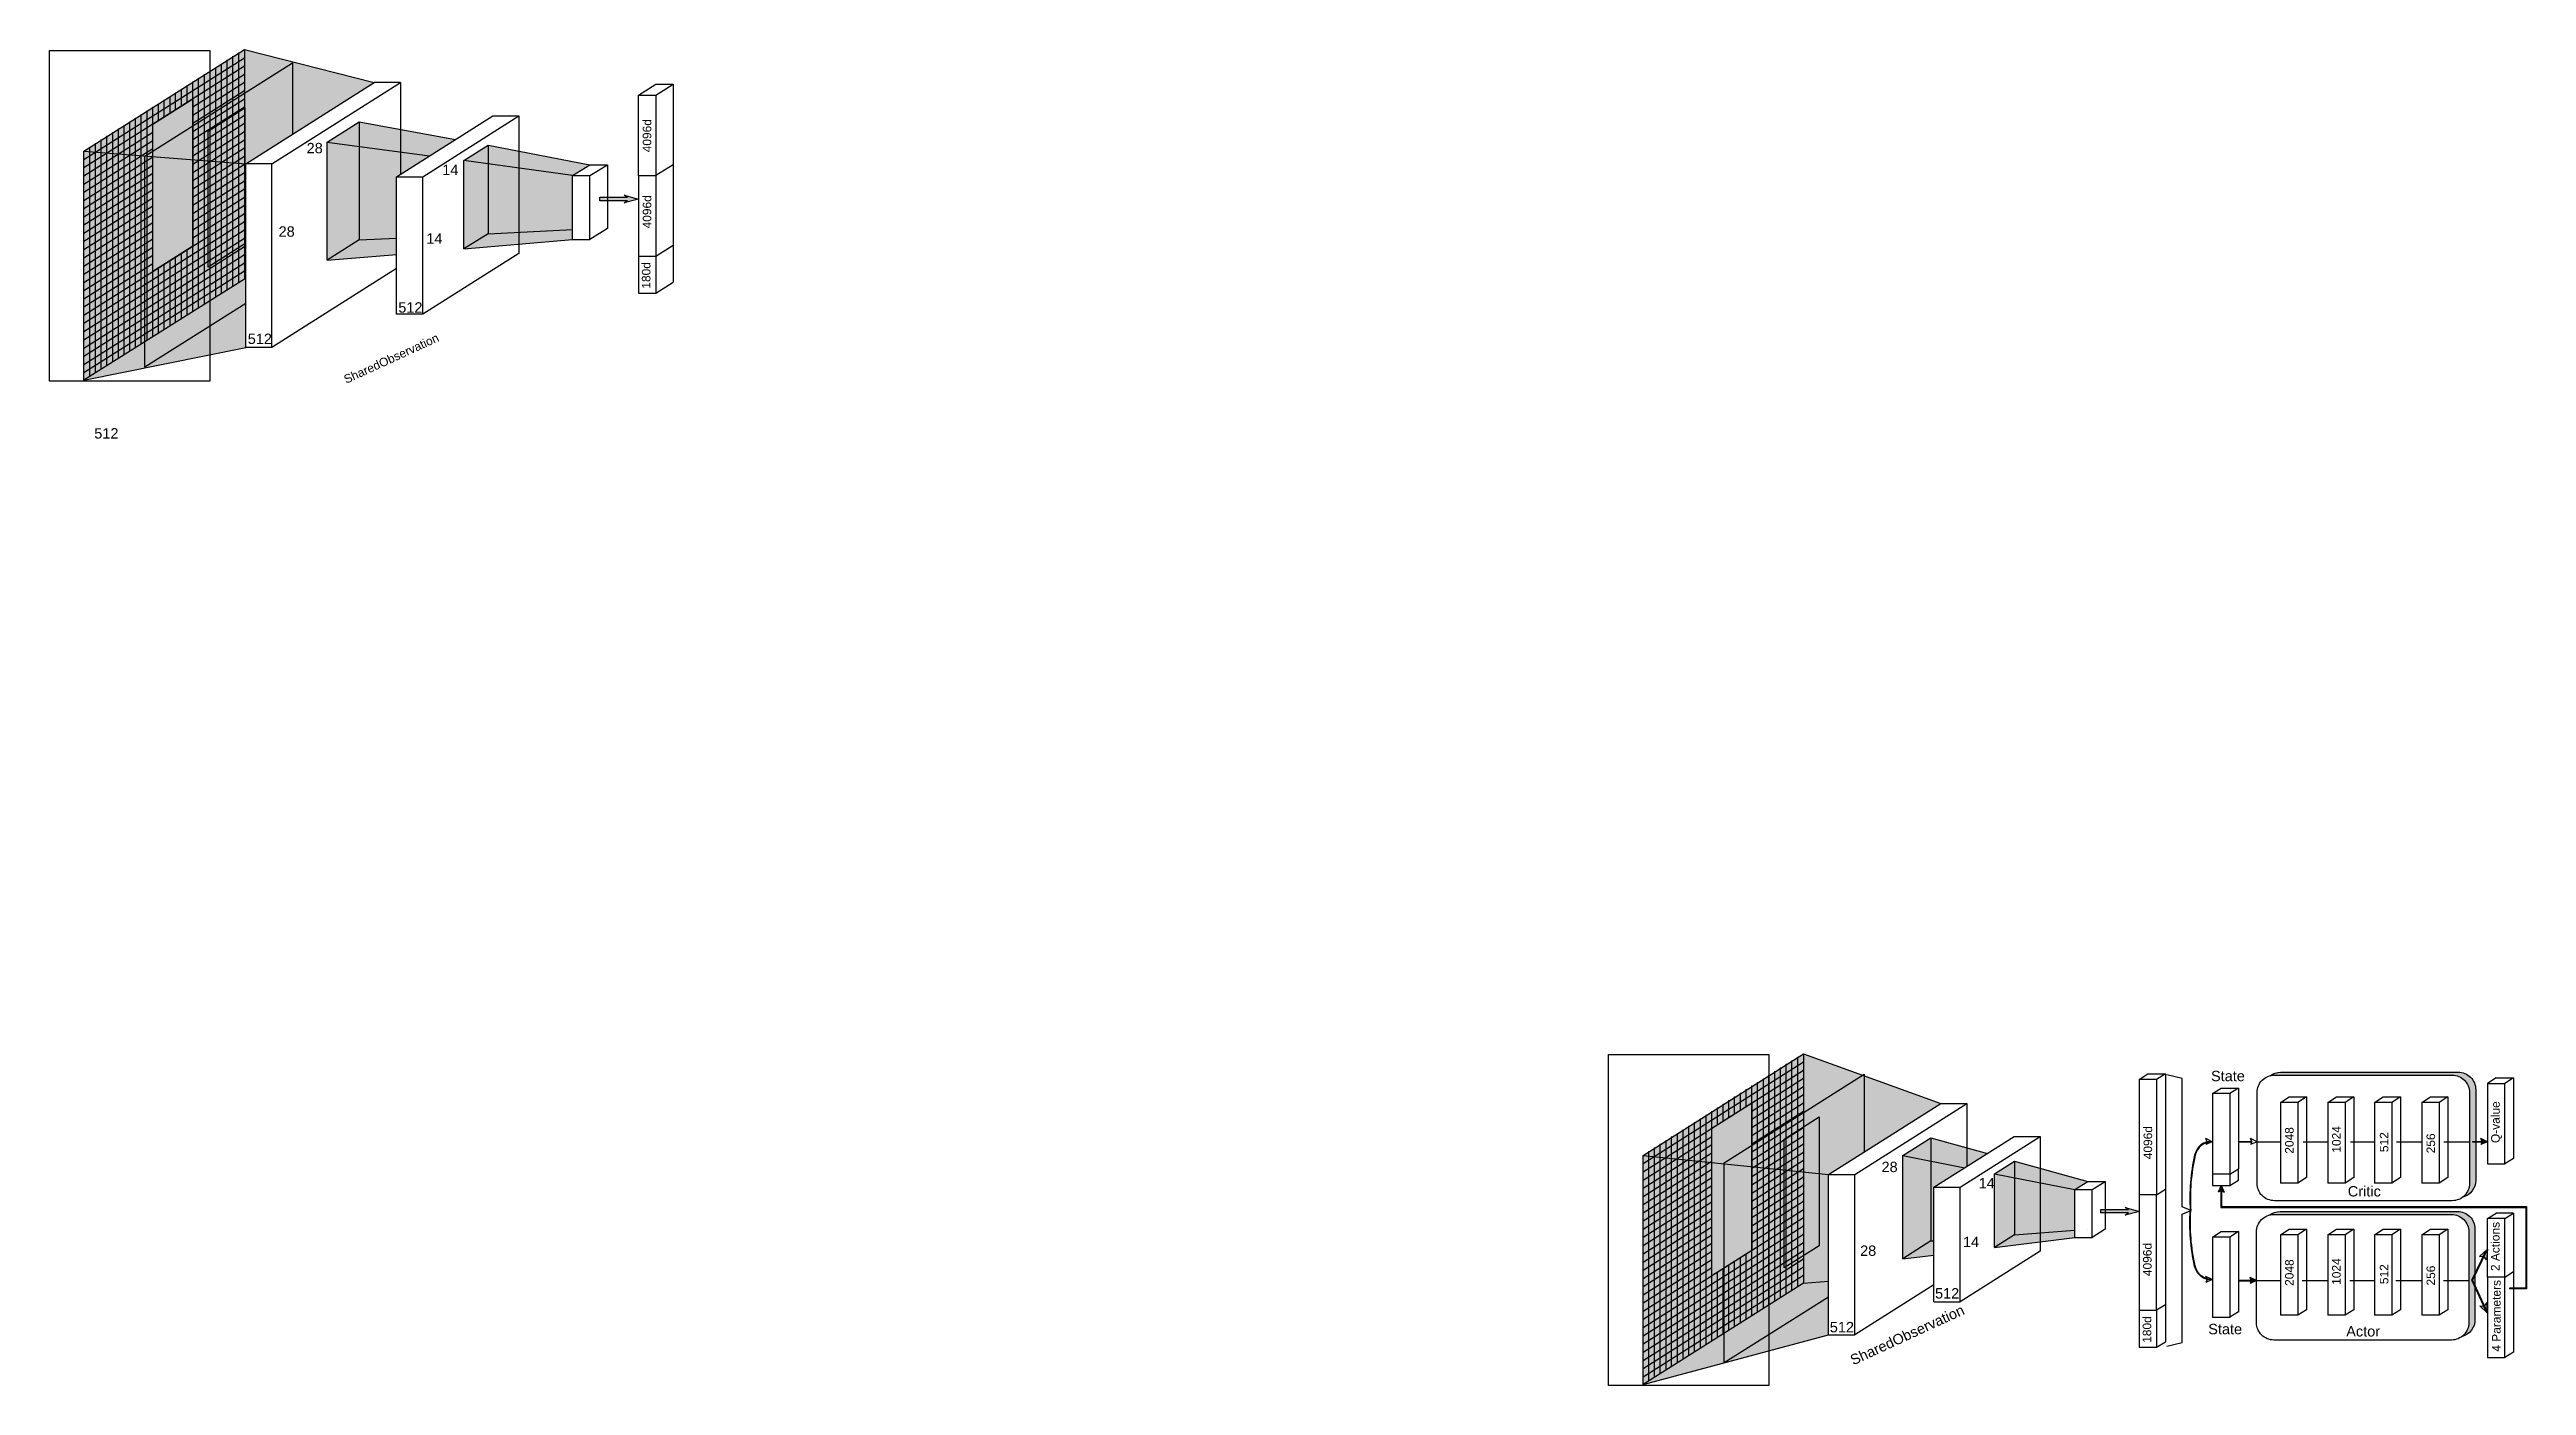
# Model space of a CAD drawing. Header units: millimetres. Extents: x 2782 to 4204, y 1150 to 1917.
import ezdxf

# ---------------------------------------------------------------- set-up
doc = ezdxf.new("R2010")
doc.units = ezdxf.units.MM
doc.styles.get("Standard").update_dxf_attribs({"font": 'arial.ttf'})
picture_1 = doc.add_image_def('image1.jpg', size_in_pixel=(348, 718))
pattern_1 = [(0, (-4.909, 0), (0, 6.985), [5.08, -1.905]), (90, (-4.909, 0), (-6.985, 4e-16), [5.08, -1.905])]
pattern_2 = [(0, (0, 0), (0, 6.985), [5.08, -1.905]), (90, (0, 0), (-6.985, 4e-16), [5.08, -1.905])]

msp = doc.modelspace()

# ---------------------------------------------------------------- hatches: boundary and pattern name
at = {"transparency": 33554457}
h = msp.add_hatch(color=3, dxfattribs=at)
h.dxf.hatch_style = 1
h.paths.add_polyline_path([(2968.5, 1898.2), (2894, 1917.2), (2801.9, 1858.8), (2894.8, 1851.5)])
at = {"transparency": 33554470}
h = msp.add_hatch(color=1, dxfattribs=at)
h.dxf.hatch_style = 1
h.paths.add_polyline_path([(2894, 1851.6), (2921.6, 1868.5), (2921.6, 1909.6), (2836.8, 1855.9), (2836.8, 1734.8), (2894.8, 1771.4)])
h = msp.add_hatch(color=30)
h.dxf.hatch_style = 1
h.paths.add_polyline_path([(2864.4, 1889), (2841.4, 1874.4), (2841.4, 1789.7), (2864.4, 1804.3)])
at = {"transparency": 33554559}
h = msp.add_hatch(color=1, dxfattribs=at)
h.dxf.hatch_style = 1
h.paths.add_polyline_path([(2894.3, 1883.7), (2873.2, 1870.3), (2873.2, 1792.3), (2894.3, 1805.7)])
at = {"transparency": 33554687}
h = msp.add_hatch(color=160, dxfattribs=at)
h.dxf.hatch_style = 1
h.paths.add_polyline_path([(2959.8, 1875.7), (2941.4, 1864), (2941.4, 1822.1), (2959.8, 1822.1)])
h.paths.add_polyline_path([(2959.8, 1822.1), (2941.4, 1822.1), (2941.4, 1796.2), (2959.8, 1807.9)])
at = {"true_color": 0x139b48, "transparency": 33554521}
h = msp.add_hatch(color=114, dxfattribs=at)
h.dxf.hatch_style = 1
h.paths.add_polyline_path([(3015.2, 1865.6), (2959.8, 1875.7), (2941.4, 1864), (3000.2, 1856.1)])
at = {"true_color": 0x139b48, "transparency": 33554546}
h = msp.add_hatch(color=114, dxfattribs=at)
h.dxf.hatch_style = 1
h.paths.add_polyline_path([(2981.3, 1844.2), (3000.2, 1856.1), (2941.4, 1864), (2941.4, 1796.2), (2981.3, 1799.5)])
at = {"transparency": 33554480}
h = msp.add_hatch(color=3, dxfattribs=at)
h.dxf.hatch_style = 1
h.paths.add_polyline_path([(2894.8, 1851.5), (2801.9, 1858.8), (2801.9, 1727.3), (2894.8, 1746.2)])
at = {"transparency": 33554687}
h = msp.add_hatch(color=150, dxfattribs=at)
h.dxf.hatch_style = 1
h.paths.add_polyline_path([(3033.8, 1862.3), (3020, 1853.5), (3020, 1822.1), (3033.8, 1822.1)])
h.paths.add_polyline_path([(3033.8, 1822.1), (3020, 1822.1), (3020, 1802.7), (3033.8, 1811.4)])
at = {"true_color": 0x139b48, "transparency": 33554521}
h = msp.add_hatch(color=114, dxfattribs=at)
h.dxf.hatch_style = 1
h.paths.add_polyline_path([(3033.8, 1862.3), (3020, 1853.5), (3082.3, 1844.8), (3092.3, 1851.1)])
at = {"true_color": 0x139b48, "transparency": 33554546}
h = msp.add_hatch(color=114, dxfattribs=at)
h.dxf.hatch_style = 1
h.paths.add_polyline_path([(3082.3, 1844.8), (3020, 1853.5), (3020, 1802.7), (3082.3, 1808.1)])
at = {"transparency": 33554572}
h = msp.add_hatch(color=3, dxfattribs=at)
h.dxf.hatch_style = 1
h.paths.add_polyline_path([(3111.9, 1833.6), (3113.8, 1832.4), (3102.3, 1832.4), (3102.3, 1830.4), (3113.8, 1830.4), (3111.9, 1829.1), (3120.1, 1831.3)])
h.paths.add_polyline_path([(3102.3, 1832.4), (3097.9, 1832.4), (3097.9, 1830.4), (3102.3, 1830.4)])
at = {"true_color": 0x139b48, "transparency": 33554572}
h = msp.add_hatch(color=114, dxfattribs=at)
h.dxf.hatch_style = 1
h.paths.add_polyline_path([(2981.3, 1808.9), (2959.8, 1807.9), (2941.4, 1796.2), (2981.3, 1799.5)])
h = msp.add_hatch(color=114, dxfattribs=at)
h.dxf.hatch_style = 1
h.paths.add_polyline_path([(3082.3, 1813.9), (3033.8, 1811.4), (3020, 1802.7), (3082.3, 1808.1)])
at = {"transparency": 33554457}
h = msp.add_hatch(color=3, dxfattribs=at)
h.dxf.hatch_style = 1
h.paths.add_polyline_path([(3867.6, 1312.1), (3788.8, 1340.6), (3696.7, 1282.2), (3803.2, 1271.2)])
at = {"transparency": 33554470}
h = msp.add_hatch(color=3, dxfattribs=at)
h.dxf.hatch_style = 1
h.paths.add_polyline_path([(3867.6, 1312.1), (3788.8, 1340.6), (3788.8, 1208.8), (3803.2, 1210), (3803.2, 1271.2)])
at = {"transparency": 33554483}
h = msp.add_hatch(color=1, dxfattribs=at)
h.dxf.hatch_style = 1
h.paths.add_polyline_path([(3803.2, 1201.4), (3743.3, 1163.6), (3743.3, 1278.4), (3823.6, 1329.3), (3823.6, 1284.7), (3803.2, 1271.7)])
at = {"transparency": 33554508}
h = msp.add_hatch(color=3, dxfattribs=at)
h.dxf.hatch_style = 1
h.paths.add_polyline_path([(4171.1, 1266.2, -0.234146), (4167.2, 1258.2, 0.33986), (4174.6, 1267.9), (4174.6, 1320, 0.414214), (4164.6, 1330), (4062.6, 1330, 0.164148), (4056.6, 1328, -0.065178), (4059.1, 1328.3), (4161.1, 1328.3, -0.414214), (4171.1, 1318.3)])
h = msp.add_hatch(color=30)
h.dxf.hatch_style = 1
h.paths.add_polyline_path([(3759.2, 1312.4), (3736.2, 1297.8), (3736.2, 1213.1), (3759.2, 1227.7)])
at = {"transparency": 33554585}
h = msp.add_hatch(color=1, dxfattribs=at)
h.dxf.hatch_style = 1
h.paths.add_polyline_path([(3777.7, 1217.6), (3797.8, 1230.3), (3797.8, 1304.3), (3777.7, 1291.5)])
at = {"transparency": 33554470}
h = msp.add_hatch(color=3, dxfattribs=at)
h.dxf.hatch_style = 1
h.paths.add_polyline_path([(3803.2, 1271.2), (3696.7, 1282.2), (3696.7, 1150.6), (3803.2, 1179.1)])
at = {"true_color": 0x139b48, "transparency": 33554521}
h = msp.add_hatch(color=114, dxfattribs=at)
h.dxf.hatch_style = 1
h.paths.add_polyline_path([(3894.4, 1283.4), (3861.9, 1292.4), (3845.8, 1282.2), (3881.4, 1275.1)])
at = {"transparency": 33554687}
h = msp.add_hatch(color=150, dxfattribs=at)
h.dxf.hatch_style = 1
h.paths.add_polyline_path([(3861.9, 1292.4), (3845.8, 1282.2), (3845.8, 1222.8), (3861.9, 1233.1)])
at = {"true_color": 0x139b48, "transparency": 33554546}
h = msp.add_hatch(color=114, dxfattribs=at)
h.dxf.hatch_style = 1
h.paths.add_polyline_path([(3863.7, 1263.9), (3881.4, 1275.1), (3845.8, 1282.2), (3845.8, 1222.8), (3863.7, 1225)])
at = {"transparency": 33554687}
h = msp.add_hatch(dxfattribs=at)
h.set_pattern_fill('ANGLE', color=150)
h.set_pattern_definition(pattern_1)
h.paths.add_polyline_path([(4019.7, 1291.9), (4020.4, 1290.1), (4021.2, 1290.1), (4023.4, 1290.1)])
h.paths.add_polyline_path([(4023.4, 1290.1), (4021.2, 1290.1), (4020.4, 1290.1), (4020.2, 1289.6, -0.081921)], flags=17)
h.paths.add_polyline_path([(4023.4, 1290.1, 0.081921), (4020.2, 1289.6), (4019.7, 1288.4)])
h = msp.add_hatch(color=150, dxfattribs=at)
h.dxf.hatch_style = 1
h.paths.add_polyline_path([(4046.2, 1290.1), (4046.1, 1290.3), (4038.5, 1290.3), (4038.5, 1290), (4046.1, 1290)])
h = msp.add_hatch(dxfattribs=at)
h.set_pattern_fill('ANGLE', color=150)
h.set_pattern_definition([(0, (20.84, 0), (0, 6.985), [5.08, -1.905]), (90, (20.84, 0), (-6.985, 4e-16), [5.08, -1.905])])
h.paths.add_polyline_path([(4045.4, 1291.9), (4046.2, 1290.1), (4047, 1290.1), (4049.1, 1290.1)])
h.paths.add_polyline_path([(4049.1, 1290.1), (4047, 1290.1), (4046.2, 1290.1), (4045.9, 1289.6, -0.081921)], flags=17)
h.paths.add_polyline_path([(4049.1, 1290.1, 0.081921), (4045.9, 1289.6), (4045.4, 1288.4)])
h = msp.add_hatch(dxfattribs=at)
h.set_pattern_fill('ANGLE', color=150)
h.set_pattern_definition(pattern_2)
h.paths.add_polyline_path([(4045.4, 1291.9), (4046.2, 1290.1), (4045.4, 1288.4), (4049.1, 1290.1)])
h = msp.add_hatch(color=150, dxfattribs=at)
h.dxf.hatch_style = 1
h.paths.add_polyline_path([(4178.3, 1290.1), (4178.2, 1290.3), (4174.6, 1290.3), (4174.6, 1290), (4178.2, 1290)])
h.paths.add_polyline_path([(4174.6, 1290.3), (4172.7, 1290.3), (4172.7, 1290), (4174.6, 1290)])
h.paths.add_polyline_path([(4177.5, 1291.9), (4178.3, 1290.1), (4178.2, 1290), (4177.5, 1288.4), (4181.3, 1290.1)])
h = msp.add_hatch(dxfattribs=at)
h.set_pattern_fill('ANGLE', color=150)
h.set_pattern_definition([(0, (132.115, 0), (0, 6.985), [5.08, -1.905]), (90, (132.115, 0), (-6.985, 4e-16), [5.08, -1.905])])
h.paths.add_polyline_path([(4177.5, 1291.9), (4178.3, 1290.1), (4177.5, 1288.4), (4181.3, 1290.1)])
at = {"true_color": 0x139b48, "transparency": 33554521}
h = msp.add_hatch(color=114, dxfattribs=at)
h.dxf.hatch_style = 1
h.paths.add_polyline_path([(3909.9, 1279), (3898.4, 1271.7), (3944.5, 1262.6), (3952, 1267.3)])
at = {"true_color": 0xf8d731, "transparency": 33554687}
h = msp.add_hatch(color=40, dxfattribs=at)
h.dxf.hatch_style = 1
h.paths.add_polyline_path([(3909.9, 1279), (3898.4, 1271.7), (3898.4, 1229.3), (3909.9, 1236.6)])
at = {"true_color": 0x139b48, "transparency": 33554546}
h = msp.add_hatch(color=114, dxfattribs=at)
h.dxf.hatch_style = 1
h.paths.add_polyline_path([(3944.5, 1262.6), (3898.4, 1271.7), (3898.4, 1229.3), (3944.5, 1235)])
at = {"transparency": 33554572}
h = msp.add_hatch(color=3, dxfattribs=at)
h.dxf.hatch_style = 1
h.paths.add_polyline_path([(3973.4, 1252.4), (3975.3, 1251.2), (3963.8, 1251.2), (3963.8, 1249.2), (3975.3, 1249.2), (3973.4, 1247.9), (3981.6, 1250.1)])
h.paths.add_polyline_path([(3963.8, 1251.2), (3959.4, 1251.2), (3959.4, 1249.2), (3963.8, 1249.2)])
at = {"transparency": 33554687}
h = msp.add_hatch(color=1, dxfattribs=at)
h.dxf.hatch_style = 1
h.paths.add_polyline_path([(4028.5, 1264.9), (4026.8, 1261.2), (4028.3, 1261.9), (4028.7, 1261.9), (4030.2, 1261.2)])
at = {"true_color": 0x139b48, "transparency": 33554546}
h = msp.add_hatch(color=114, dxfattribs=at)
h.dxf.hatch_style = 1
h.paths.add_polyline_path([(3944.5, 1239.2), (3909.9, 1236.6), (3898.4, 1229.3), (3944.5, 1235)])
at = {"transparency": 33554687}
h = msp.add_hatch(color=150, dxfattribs=at)
h.dxf.hatch_style = 1
h.paths.add_polyline_path([(4010.8, 1250.7), (4010.8, 1250.4), (4011.1, 1250.5)])
at = {"transparency": 33554508}
h = msp.add_hatch(color=3, dxfattribs=at)
h.dxf.hatch_style = 1
h.paths.add_polyline_path([(4170.7, 1186.2, -0.234146), (4166.8, 1178.2, 0.33986), (4174.2, 1187.9), (4174.2, 1240, 0.414214), (4164.2, 1250), (4062.3, 1250, 0.164148), (4056.2, 1247.9, -0.065178), (4058.8, 1248.3), (4160.7, 1248.3, -0.414214), (4170.7, 1238.3)])
at = {"true_color": 0x139b48, "transparency": 33554546}
h = msp.add_hatch(color=114, dxfattribs=at)
h.dxf.hatch_style = 1
h.paths.add_polyline_path([(3863.6, 1233.1), (3861.8, 1233), (3845.6, 1222.8), (3863.6, 1225)])
at = {"transparency": 33554687}
h = msp.add_hatch(color=150, dxfattribs=at)
h.dxf.hatch_style = 1
h.paths.add_polyline_path([(4181.2, 1227.8), (4181.3, 1228.3), (4180.9, 1228), (4179.1, 1224.3), (4179.3, 1224.3), (4179.5, 1224.1)])
h.paths.add_polyline_path([(4180.9, 1228), (4176.8, 1224.2), (4179.1, 1224.3)])
h.paths.add_polyline_path([(4181.2, 1227.8), (4179.5, 1224.1), (4180.8, 1222.3)])
h.paths.add_polyline_path([(4179.5, 1224.1), (4179.3, 1224.3), (4179.1, 1224.3), (4174.2, 1214.2), (4174.2, 1213.3)])
h.paths.add_polyline_path([(4174.2, 1213.3), (4174.2, 1214.2), (4172.4, 1210.5), (4172.4, 1210.4), (4174.2, 1206.5), (4174.2, 1207.4), (4172.8, 1210.4)])
h.paths.add_polyline_path([(4174.2, 1207.4), (4174.2, 1206.5), (4179.2, 1195.7), (4179.4, 1195.7), (4179.5, 1195.9)])
h.paths.add_polyline_path([(4181, 1197.7), (4179.5, 1195.9), (4181.2, 1192.2)])
h.paths.add_polyline_path([(4179.5, 1195.9), (4179.4, 1195.7), (4179.2, 1195.7), (4180.9, 1192), (4181.3, 1191.6), (4181.2, 1192.2)])
h.paths.add_polyline_path([(4179.2, 1195.7), (4176.9, 1195.8), (4180.9, 1192)])
h = msp.add_hatch(dxfattribs=at)
h.set_pattern_fill('ANGLE', color=150)
h.set_pattern_definition(pattern_1)
h.paths.add_polyline_path([(4019.7, 1212.7), (4020.2, 1211.5, 0.081921), (4023.4, 1210.9)])
h.paths.add_polyline_path([(4020.2, 1211.5), (4020.4, 1211.1, 0.009541), (4020.7, 1210.9), (4021.2, 1210.9), (4023.4, 1210.9, -0.081921)], flags=17)
h.paths.add_polyline_path([(4020.4, 1211.1), (4020.4, 1210.9), (4020.7, 1210.9, -0.009541)], flags=16)
h.paths.add_polyline_path([(4023.4, 1210.9), (4021.2, 1210.9), (4020.7, 1210.9), (4020.4, 1210.9), (4019.7, 1209.2)])
h = msp.add_hatch(dxfattribs=at)
h.set_pattern_fill('ANGLE', color=150)
h.set_pattern_definition(pattern_2)
h.paths.add_polyline_path([(4024.6, 1209.2), (4025.3, 1210.9), (4026.1, 1210.9), (4028.3, 1210.9)])
h.paths.add_polyline_path([(4028.3, 1210.9), (4026.1, 1210.9), (4025.3, 1210.9), (4025.1, 1211.5, 0.081921)], flags=17)
h.paths.add_polyline_path([(4028.3, 1210.9, -0.081921), (4025.1, 1211.5), (4024.6, 1212.7)])
h = msp.add_hatch(color=150, dxfattribs=at)
h.dxf.hatch_style = 1
h.paths.add_polyline_path([(4045.8, 1210.4), (4045.7, 1210.5), (4038.5, 1210.5), (4038.5, 1210.2), (4045.7, 1210.2)])
h.paths.add_polyline_path([(4048.8, 1210.4), (4045.1, 1212.1), (4045.8, 1210.4), (4045.7, 1210.2), (4045.1, 1208.7)])
h = msp.add_hatch(dxfattribs=at)
h.set_pattern_fill('ANGLE', color=150)
h.set_pattern_definition([(0, (-0.377, -79.759), (0, 6.985), [5.08, -1.905]), (90, (-0.377, -79.759), (-6.985, 4e-16), [5.08, -1.905])])
h.paths.add_polyline_path([(4045.1, 1212.1), (4045.8, 1210.4), (4045.1, 1208.7), (4048.8, 1210.4)])
h = msp.add_hatch(color=1, dxfattribs=at)
h.dxf.hatch_style = 1
h.paths.add_polyline_path([(4196.3, 1206), (4194, 1206), (4194, 1205.6), (4196.3, 1205.6)])
h = msp.add_hatch(color=1, dxfattribs=at)
h.dxf.hatch_style = 1
h.paths.add_polyline_path([(4203.4, 1206), (4196.3, 1206), (4196.3, 1205.6), (4203.8, 1205.6)])

# ---------------------------------------------------------------- linework, layer by layer
at = {"color": 30}
for p, q in [((2801.9, 1854.1), (2894, 1912.5)), ((2801.9, 1849.4), (2894, 1907.8)), ((2877.6, 1775.2), (2877.6, 1906.8)), ((2880.8, 1777.3), (2880.8, 1908.9)), ((2884.1, 1779.4), (2884.1, 1911)), ((2887.4, 1781.5), (2887.4, 1913.1)), ((2890.7, 1783.6), (2890.7, 1915.1)), ((2854.5, 1882.8), (2854.5, 1892.2)), ((2857.8, 1884.9), (2857.8, 1894.3)), ((2861.1, 1887), (2861.1, 1896.4)), ((2864.4, 1884.3), (2894, 1903.1)), ((2864.4, 1766.9), (2864.4, 1898.5)), ((2864.4, 1879.6), (2894, 1898.4)), ((2864.4, 1874.9), (2894, 1893.7)), ((2867.7, 1769), (2867.7, 1900.5)), ((2871, 1771), (2871, 1902.6)), ((2874.3, 1773.1), (2874.3, 1904.7)), ((2831.5, 1746), (2831.5, 1877.6)), ((2834.8, 1748.1), (2834.8, 1879.7)), ((2838.1, 1750.2), (2838.1, 1881.8)), ((2841.4, 1752.3), (2841.4, 1883.9)), ((2844.7, 1876.5), (2844.7, 1885.9)), ((2848, 1878.6), (2848, 1888)), ((2851.3, 1880.7), (2851.3, 1890.1)), ((2864.4, 1870.2), (2894, 1889)), ((2864.4, 1865.5), (2894, 1884.3)), ((2864.4, 1860.8), (2894, 1879.6)), ((2801.9, 1844.7), (2841.4, 1869.7)), ((2801.9, 1840), (2841.4, 1865)), ((2808.5, 1731.4), (2808.5, 1863)), ((2811.8, 1733.5), (2811.8, 1865.1)), ((2815.1, 1735.6), (2815.1, 1867.2)), ((2818.4, 1737.7), (2818.4, 1869.3)), ((2821.7, 1739.8), (2821.7, 1871.4)), ((2824.9, 1741.8), (2824.9, 1873.4)), ((2828.2, 1743.9), (2828.2, 1875.5)), ((2864.4, 1856.1), (2894, 1874.9)), ((2864.4, 1851.4), (2894, 1870.1)), ((2864.4, 1846.7), (2894, 1865.4)), ((2801.9, 1835.3), (2841.4, 1860.3)), ((2801.9, 1830.6), (2841.4, 1855.6)), ((2801.9, 1825.9), (2841.4, 1850.9)), ((2805.2, 1729.3), (2805.2, 1860.9)), ((2864.4, 1842), (2894, 1860.7)), ((2864.4, 1837.3), (2894, 1856)), ((2864.4, 1832.5), (2894, 1851.3)), ((3140.1, 1851.1), (3130.1, 1844.8)), ((3140.1, 1851.1), (3140.1, 1804.9)), ((2801.9, 1821.2), (2841.4, 1846.2)), ((2801.9, 1816.5), (2841.4, 1841.5)), ((2801.9, 1811.8), (2841.4, 1836.8)), ((2864.4, 1827.8), (2894, 1846.6)), ((2864.4, 1823.1), (2894, 1841.9)), ((2864.4, 1818.4), (2894, 1837.2)), ((3120.1, 1844.8), (3130.1, 1844.8)), ((3120.1, 1844.8), (3120.1, 1798.5)), ((3130.1, 1844.8), (3130.1, 1798.5)), ((2801.9, 1807.1), (2841.4, 1832.1)), ((2801.9, 1802.3), (2841.4, 1827.4)), ((2801.9, 1764.7), (2894, 1823.1)), ((2801.9, 1797.6), (2841.4, 1822.7)), ((2864.4, 1813.7), (2894, 1832.5)), ((2864.4, 1809), (2894, 1827.8)), ((2801.9, 1760), (2894, 1818.4)), ((2801.9, 1792.9), (2841.4, 1817.9)), ((2801.9, 1755.3), (2894, 1813.6)), ((2801.9, 1788.2), (2841.4, 1813.2)), ((2801.9, 1750.6), (2894, 1808.9)), ((2801.9, 1783.5), (2841.4, 1808.5)), ((2801.9, 1745.8), (2894, 1804.2)), ((2801.9, 1778.8), (2841.4, 1803.8)), ((2801.9, 1741.1), (2894, 1799.5)), ((2801.9, 1774.1), (2841.4, 1799.1)), ((2801.9, 1736.4), (2894, 1794.8)), ((2801.9, 1769.4), (2841.4, 1794.4)), ((2844.7, 1754.4), (2844.7, 1791.8)), ((2848, 1756.4), (2848, 1793.9)), ((2851.3, 1758.5), (2851.3, 1796)), ((2854.5, 1760.6), (2854.5, 1798)), ((2857.8, 1762.7), (2857.8, 1800.1)), ((2861.1, 1764.8), (2861.1, 1802.2)), ((3120.1, 1798.5), (3130.1, 1798.5)), ((3130.1, 1798.5), (3140.1, 1804.9)), ((2801.9, 1731.7), (2894, 1790.1)), ((3782.2, 1204.9), (3782.2, 1336.4)), ((3785.5, 1206.9), (3785.5, 1338.5)), ((3696.7, 1277.5), (3788.8, 1335.9)), ((3696.7, 1272.8), (3788.8, 1331.2)), ((3759.2, 1307.7), (3788.8, 1326.5)), ((3762.5, 1192.4), (3762.5, 1323.9)), ((3765.8, 1194.4), (3765.8, 1326)), ((3769, 1196.5), (3769, 1328.1)), ((3772.3, 1198.6), (3772.3, 1330.2)), ((3775.6, 1200.7), (3775.6, 1332.3)), ((3778.9, 1202.8), (3778.9, 1334.4)), ((4186.3, 1326.7), (4181.3, 1323.5)), ((4181.3, 1323.5), (4181.3, 1277.3)), ((4181.3, 1323.5), (4191.3, 1323.5)), ((4186.3, 1326.7), (4196.3, 1326.7)), ((4196.3, 1326.7), (4191.3, 1323.5)), ((4191.3, 1277.3), (4191.3, 1323.5)), ((4196.3, 1326.7), (4196.3, 1280.4)), ((3739.5, 1299.9), (3739.5, 1309.3)), ((3742.7, 1302), (3742.7, 1311.4)), ((3746, 1304.1), (3746, 1313.5)), ((3749.3, 1306.2), (3749.3, 1315.6)), ((3752.6, 1308.3), (3752.6, 1317.7)), ((3755.9, 1310.4), (3755.9, 1319.8)), ((3759.2, 1190.3), (3759.2, 1321.9)), ((3759.2, 1303), (3788.8, 1321.8)), ((3759.2, 1298.3), (3788.8, 1317.1)), ((3759.2, 1293.6), (3788.8, 1312.4)), ((3716.4, 1163.2), (3716.4, 1294.7)), ((3719.7, 1165.2), (3719.7, 1296.8)), ((3723, 1167.3), (3723, 1298.9)), ((3726.3, 1169.4), (3726.3, 1301)), ((3729.6, 1171.5), (3729.6, 1303.1)), ((3732.9, 1173.6), (3732.9, 1305.2)), ((3736.2, 1175.7), (3736.2, 1307.3)), ((3759.2, 1288.9), (3788.8, 1307.7)), ((3759.2, 1284.2), (3788.8, 1303)), ((3759.2, 1279.5), (3788.8, 1298.2)), ((3696.7, 1268.1), (3736.2, 1293.1)), ((3696.7, 1263.4), (3736.2, 1288.4)), ((3696.7, 1258.7), (3736.2, 1283.7)), ((3700, 1152.7), (3700, 1284.3)), ((3703.3, 1154.8), (3703.3, 1286.4)), ((3706.6, 1156.9), (3706.6, 1288.5)), ((3709.9, 1159), (3709.9, 1290.6)), ((3713.1, 1161.1), (3713.1, 1292.7)), ((3759.2, 1274.8), (3788.8, 1293.5)), ((3759.2, 1270.1), (3788.8, 1288.8)), ((3759.2, 1265.4), (3788.8, 1284.1)), ((4196.3, 1280.4), (4191.3, 1277.3)), ((3696.7, 1254), (3736.2, 1279)), ((3696.7, 1249.3), (3736.2, 1274.3)), ((3696.7, 1244.6), (3736.2, 1269.6)), ((3759.2, 1260.6), (3788.8, 1279.4)), ((3759.2, 1255.9), (3788.8, 1274.7)), ((3759.2, 1251.2), (3788.8, 1270)), ((3759.2, 1246.5), (3788.8, 1265.3)), ((4181.3, 1277.3), (4191.3, 1277.3)), ((3696.7, 1239.9), (3736.2, 1264.9)), ((3696.7, 1235.2), (3736.2, 1260.2)), ((3696.7, 1230.4), (3736.2, 1255.5)), ((3759.2, 1241.8), (3788.8, 1260.6)), ((3759.2, 1237.1), (3788.8, 1255.9)), ((3759.2, 1232.4), (3788.8, 1251.2)), ((3696.7, 1225.7), (3736.2, 1250.8)), ((3696.7, 1188.1), (3788.8, 1246.5)), ((3696.7, 1221), (3736.2, 1246.1)), ((3696.7, 1183.4), (3788.8, 1241.8)), ((3696.7, 1216.3), (3736.2, 1241.3)), ((3696.7, 1178.7), (3788.8, 1237)), ((3696.7, 1211.6), (3736.2, 1236.6)), ((3696.7, 1174), (3788.8, 1232.3)), ((3696.7, 1206.9), (3736.2, 1231.9)), ((3696.7, 1169.2), (3788.8, 1227.6)), ((3696.7, 1202.2), (3736.2, 1227.2)), ((3696.7, 1164.5), (3788.8, 1222.9)), ((3752.6, 1186.1), (3752.6, 1223.5)), ((3755.9, 1188.2), (3755.9, 1225.6)), ((3696.7, 1197.5), (3736.2, 1222.5)), ((3696.7, 1159.8), (3788.8, 1218.2)), ((3696.7, 1192.8), (3736.2, 1217.8)), ((3696.7, 1155.1), (3788.8, 1213.5)), ((3739.5, 1177.8), (3739.5, 1215.2)), ((3742.7, 1179.8), (3742.7, 1217.3)), ((3746, 1181.9), (3746, 1219.4)), ((3749.3, 1184), (3749.3, 1221.4)), ((4181.3, 1212.4), (4181.3, 1166.1)), ((4191.3, 1166.1), (4191.3, 1212.4)), ((4196.3, 1215.5), (4196.3, 1169.2)), ((4181.3, 1166.1), (4191.3, 1166.1)), ((4196.3, 1169.2), (4191.3, 1166.1))]:
    msp.add_line(p, q, dxfattribs=at)
at = {"color": 3}
for p, q in [((2894, 1917.2), (2968.5, 1898.2)), ((2801.9, 1858.8), (2894.8, 1851.5)), ((2801.9, 1727.3), (2894.8, 1746.2)), ((3788.8, 1340.6), (3867.6, 1312.1)), ((3696.7, 1282.2), (3803.2, 1271.2)), ((3788.8, 1208.8), (3803.2, 1210)), ((3696.7, 1150.6), (3803.2, 1179.1))]:
    msp.add_line(p, q, dxfattribs=at)
at = {"color": 160}
for p, q in [((2983.5, 1898.2), (2968.5, 1898.2)), ((2909.8, 1851.5), (2894.8, 1851.5)), ((2909.8, 1746.2), (2894.8, 1746.2))]:
    msp.add_line(p, q, dxfattribs=at)
at = {"color": 190}
for p, q in [((3120.1, 1891.1), (3130.1, 1897.4)), ((3120.1, 1844.8), (3120.1, 1891.1)), ((3120.1, 1891.1), (3130.1, 1891.1)), ((3130.1, 1891.1), (3140.1, 1897.4)), ((3130.1, 1897.4), (3140.1, 1897.4)), ((3130.1, 1891.1), (3130.1, 1844.8)), ((3140.1, 1897.4), (3140.1, 1851.1)), ((3981.5, 1325.9), (3986.5, 1329)), ((3991.5, 1325.9), (3981.5, 1325.9)), ((3986.5, 1329), (3996.5, 1329)), ((3996.5, 1329), (3991.5, 1325.9)), ((3991.5, 1325.9), (3991.5, 1279.6)), ((3996.5, 1329), (3996.5, 1282.8)), ((4062.6, 1312.6), (4067.5, 1315.8)), ((4072.6, 1312.6), (4062.6, 1312.6)), ((4062.6, 1312.6), (4062.6, 1266.3)), ((4067.5, 1315.8), (4077.5, 1315.8)), ((4077.5, 1315.8), (4072.6, 1312.6)), ((4072.6, 1312.6), (4072.6, 1266.3)), ((4077.5, 1315.8), (4077.5, 1269.5)), ((4089.7, 1312.6), (4094.7, 1315.8)), ((4099.7, 1312.6), (4089.7, 1312.6)), ((4089.7, 1312.6), (4089.7, 1266.3)), ((4094.7, 1315.8), (4104.7, 1315.8)), ((4104.7, 1315.8), (4099.7, 1312.6)), ((4099.7, 1312.6), (4099.7, 1266.3)), ((4104.7, 1315.8), (4104.7, 1269.5)), ((4116.5, 1312.6), (4121.5, 1315.8)), ((4126.5, 1312.6), (4116.5, 1312.6)), ((4116.5, 1312.6), (4116.5, 1266.3)), ((4121.5, 1315.8), (4131.5, 1315.8)), ((4131.5, 1315.8), (4126.5, 1312.6)), ((4126.5, 1312.6), (4126.5, 1266.3)), ((4131.5, 1315.8), (4131.5, 1269.5)), ((4143.7, 1312.6), (4148.7, 1315.8)), ((4153.7, 1312.6), (4143.7, 1312.6)), ((4143.7, 1312.6), (4143.7, 1266.3)), ((4148.7, 1315.8), (4158.7, 1315.8)), ((4158.7, 1315.8), (4153.7, 1312.6)), ((4153.7, 1312.6), (4153.7, 1266.3)), ((4158.7, 1315.8), (4158.7, 1269.5)), ((3991.5, 1279.6), (3991.5, 1259.6)), ((3996.5, 1282.8), (3996.5, 1262.8)), ((4072.6, 1266.3), (4062.6, 1266.3)), ((4077.5, 1269.5), (4072.6, 1266.3)), ((4099.7, 1266.3), (4089.7, 1266.3)), ((4104.7, 1269.5), (4099.7, 1266.3)), ((4126.5, 1266.3), (4116.5, 1266.3)), ((4131.5, 1269.5), (4126.5, 1266.3)), ((4153.7, 1266.3), (4143.7, 1266.3)), ((4158.7, 1269.5), (4153.7, 1266.3)), ((4023.5, 1235.3), (4028.5, 1238.5)), ((4028.5, 1238.5), (4038.5, 1238.5)), ((4038.5, 1238.5), (4033.5, 1235.3)), ((4038.5, 1238.5), (4038.5, 1192.2)), ((4062.6, 1236.7), (4067.5, 1239.9)), ((4067.5, 1239.9), (4077.5, 1239.9)), ((4077.5, 1239.9), (4072.6, 1236.7)), ((4077.5, 1239.9), (4077.5, 1193.6)), ((4089.7, 1236.7), (4094.7, 1239.9)), ((4094.7, 1239.9), (4104.7, 1239.9)), ((4104.7, 1239.9), (4099.7, 1236.7)), ((4104.7, 1239.9), (4104.7, 1193.6)), ((4116.5, 1236.7), (4121.5, 1239.9)), ((4121.5, 1239.9), (4131.5, 1239.9)), ((4131.5, 1239.9), (4126.5, 1236.7)), ((4131.5, 1239.9), (4131.5, 1193.6)), ((4143.7, 1236.7), (4148.7, 1239.9)), ((4148.7, 1239.9), (4158.7, 1239.9)), ((4158.7, 1239.9), (4153.7, 1236.7)), ((4158.7, 1239.9), (4158.7, 1193.6)), ((4033.5, 1235.3), (4023.5, 1235.3)), ((4023.5, 1235.3), (4023.5, 1189.1)), ((4033.5, 1235.3), (4033.5, 1189.1)), ((4072.6, 1236.7), (4062.6, 1236.7)), ((4062.6, 1236.7), (4062.6, 1190.5)), ((4072.6, 1236.7), (4072.6, 1190.5)), ((4099.7, 1236.7), (4089.7, 1236.7)), ((4089.7, 1236.7), (4089.7, 1190.5)), ((4099.7, 1236.7), (4099.7, 1190.5)), ((4126.5, 1236.7), (4116.5, 1236.7)), ((4116.5, 1236.7), (4116.5, 1190.5)), ((4126.5, 1236.7), (4126.5, 1190.5)), ((4153.7, 1236.7), (4143.7, 1236.7)), ((4143.7, 1236.7), (4143.7, 1190.5)), ((4153.7, 1236.7), (4153.7, 1190.5)), ((4033.5, 1189.1), (4023.5, 1189.1)), ((4038.5, 1192.4), (4033.5, 1189.3)), ((4072.6, 1190.5), (4062.6, 1190.5)), ((4077.5, 1193.6), (4072.6, 1190.5)), ((4099.7, 1190.5), (4089.7, 1190.5)), ((4104.7, 1193.6), (4099.7, 1190.5)), ((4126.5, 1190.5), (4116.5, 1190.5)), ((4131.5, 1193.6), (4126.5, 1190.5)), ((4153.7, 1190.5), (4143.7, 1190.5)), ((4158.7, 1193.6), (4153.7, 1190.5))]:
    msp.add_line(p, q, dxfattribs=at)
at = {"color": 150}
for p, q in [((3036.5, 1879.2), (3051.5, 1879.2)), ((2981.3, 1844.2), (2996.3, 1844.2)), ((3120.1, 1798.5), (3120.1, 1777.3)), ((3130.1, 1798.5), (3130.1, 1777.3)), ((3140.1, 1804.9), (3140.1, 1783.6)), ((3120.1, 1777.3), (3130.1, 1777.3)), ((3130.1, 1777.3), (3140.1, 1783.6)), ((2996.3, 1765.2), (2981.3, 1765.2)), ((3867.6, 1312.1), (3882.6, 1312.1)), ((4023.4, 1290.1), (4019.7, 1291.9)), ((4020.4, 1290.1), (4019.7, 1291.9)), ((4023.4, 1290.1), (4019.7, 1288.4)), ((4020.4, 1290.1), (4019.7, 1288.4)), ((4021.2, 1290.1), (4020.4, 1290.1)), ((4023.4, 1290.1), (4021.2, 1290.1)), ((4038.5, 1290.3), (4046.1, 1290.3)), ((4038.5, 1290), (4046.1, 1290)), ((4049.1, 1290.1), (4045.4, 1291.9)), ((4046.2, 1290.1), (4045.4, 1291.9)), ((4049.1, 1290.1), (4045.4, 1288.4)), ((4046.2, 1290.1), (4045.4, 1288.4)), ((4049.1, 1290.1), (4062.9, 1290.1)), ((4075.5, 1290.1), (4090.1, 1290.1)), ((4102.7, 1290.1), (4116.9, 1290.1)), ((4129.1, 1290.1), (4144.1, 1290.1)), ((4156.4, 1290.1), (4171.1, 1290.1)), ((4172.7, 1290.3), (4178.2, 1290.3)), ((4172.7, 1290), (4178.2, 1290)), ((4181.3, 1290.1), (4177.5, 1291.9)), ((4178.3, 1290.1), (4177.5, 1291.9)), ((4181.3, 1290.1), (4177.5, 1288.4)), ((4178.3, 1290.1), (4177.5, 1288.4)), ((3803.2, 1271.2), (3818.2, 1271.2)), ((4010.8, 1250.7), (4010.8, 1250.4)), ((4172.4, 1210.5), (4180.9, 1228)), ((4172.8, 1210.4), (4181.2, 1227.8)), ((4181.3, 1228.3), (4176.8, 1224.2)), ((4176.8, 1224.2), (4179.3, 1224.3)), ((4180.8, 1222.3), (4179.3, 1224.3)), ((4181.3, 1228.3), (4180.8, 1222.3)), ((4023.4, 1210.9), (4019.7, 1212.7)), ((4020.4, 1210.9), (4019.7, 1212.7)), ((4023.4, 1210.9), (4019.7, 1209.2)), ((4020.4, 1210.9), (4019.7, 1209.2)), ((4021.2, 1210.9), (4020.4, 1210.9)), ((4023.4, 1210.9), (4021.2, 1210.9)), ((4038.5, 1210.5), (4045.7, 1210.5)), ((4038.5, 1210.2), (4045.7, 1210.2)), ((4048.8, 1210.4), (4045.1, 1212.1)), ((4045.8, 1210.4), (4045.1, 1212.1)), ((4048.8, 1210.4), (4045.1, 1208.7)), ((4045.8, 1210.4), (4045.1, 1208.7)), ((4048.8, 1210.4), (4062.6, 1210.4)), ((4075.1, 1210.4), (4089.7, 1210.4)), ((4102.3, 1210.4), (4116.5, 1210.4)), ((4128.8, 1210.4), (4143.7, 1210.4)), ((4156.1, 1210.4), (4170.7, 1210.4)), ((4172.4, 1210.4), (4180.9, 1192)), ((4172.8, 1210.5), (4181.2, 1192.2)), ((3996.5, 1196.5), (3996.5, 1175.2)), ((4181.3, 1191.6), (4176.9, 1195.8)), ((4176.9, 1195.8), (4179.4, 1195.7)), ((4181, 1197.7), (4179.4, 1195.7)), ((4181.3, 1191.6), (4181, 1197.7)), ((3981.5, 1193.3), (3981.5, 1172.1)), ((3991.5, 1193.3), (3991.5, 1172.1)), ((3803.2, 1179.1), (3818.2, 1179.1)), ((3981.5, 1172.1), (3991.5, 1172.1)), ((3991.5, 1172.1), (3996.5, 1175.2))]:
    msp.add_line(p, q, dxfattribs=at)
at = {"color": 114, "true_color": 0x139b48}
for p, q in [((3082.3, 1844.8), (3020, 1853.5)), ((3845.8, 1282.2), (3881.4, 1275.1)), ((3861.9, 1292.4), (3894.4, 1283.4)), ((3898.4, 1271.7), (3944.5, 1262.6)), ((3909.9, 1279), (3952, 1267.3)), ((3909.9, 1236.6), (3944.5, 1239.2)), ((3952, 1239.8), (3952, 1239.8)), ((3845.8, 1222.8), (3863.7, 1225)), ((3861.9, 1233.1), (3863.7, 1233.2)), ((3898.4, 1229.3), (3944.5, 1235))]:
    msp.add_line(p, q, dxfattribs=at)
at = {"color": 6}
for p, q in [((3092.3, 1851.1), (3102.3, 1851.1)), ((3082.3, 1844.8), (3092.3, 1844.8)), ((3082.3, 1808.1), (3092.3, 1808.1)), ((3952, 1267.3), (3962, 1267.3)), ((3944.5, 1262.6), (3954.5, 1262.6)), ((4181.3, 1245.9), (4186.3, 1249.1)), ((4191.3, 1245.9), (4181.3, 1245.9)), ((4196.3, 1249), (4186.3, 1249)), ((4191.3, 1245.9), (4196.3, 1249.1)), ((3944.5, 1235), (3954.5, 1235)), ((4191.3, 1212.4), (4181.3, 1212.4)), ((4191.3, 1212.4), (4196.3, 1215.5))]:
    msp.add_line(p, q, dxfattribs=at)
at = {"color": 140}
for p, q in [((4023.5, 1317.7), (4028.5, 1320.8)), ((4033.5, 1317.7), (4023.5, 1317.7)), ((4023.5, 1317.7), (4023.5, 1271.4)), ((4028.5, 1320.8), (4038.5, 1320.8)), ((4038.5, 1320.8), (4033.5, 1317.7)), ((4033.5, 1317.7), (4033.5, 1271.4)), ((4038.5, 1320.8), (4038.5, 1274.6))]:
    msp.add_line(p, q, dxfattribs=at)
at = {"color": 40, "true_color": 0xf8d731}
for p, q in [((3909.7, 1293.1), (3924.7, 1293.1)), ((3863.7, 1263.9), (3878.7, 1263.9)), ((3863.7, 1198.1), (3878.7, 1198.1))]:
    msp.add_line(p, q, dxfattribs=at)
for p, q in [((4172.7, 1290.3), (4172.7, 1290)), ((3952, 1239.8), (3952, 1239.8)), ((4172.4, 1210.5), (4172.4, 1210.4))]:
    msp.add_line(p, q)
at = {"color": 1}
for p, q in [((4033.5, 1271.4), (4023.5, 1271.4)), ((4023.5, 1271.4), (4023.5, 1264.9)), ((4033.5, 1271.4), (4038.5, 1274.6)), ((4033.5, 1271.4), (4033.5, 1264.9)), ((4033.5, 1264.9), (4038.5, 1268.1)), ((4038.5, 1268.1), (4038.5, 1274.6)), ((4023.5, 1264.9), (4033.5, 1264.9)), ((4028.5, 1264.9), (4026.8, 1261.2)), ((4028.3, 1261.9), (4026.8, 1261.2)), ((4028.3, 1261.9), (4028.7, 1261.9)), ((4028.5, 1264.9), (4030.2, 1261.2)), ((4028.7, 1261.9), (4030.2, 1261.2)), ((4203.4, 1252.4), (4203.8, 1252.8)), ((4194, 1206), (4194, 1205.6)), ((4203.4, 1206), (4203.8, 1205.6))]:
    msp.add_line(p, q, dxfattribs=at)
at = {"color": 30}
for points in [[(2801.9, 1727.3), (2801.9, 1858.8), (2894, 1917.2), (2894, 1785.4)], [(3696.7, 1150.6), (3696.7, 1282.2), (3788.8, 1340.6), (3788.8, 1208.8)], [(3991.5, 1239.6), (3991.5, 1259.6), (3981.5, 1259.6), (3981.5, 1239.6), (3981.5, 1193.3), (3991.5, 1193.3)]]:
    msp.add_lwpolyline(points, close=True, dxfattribs=at)
at = {"color": 1}
for points in [[(2894.8, 1771.4), (2836.8, 1734.8), (2836.8, 1855.9), (2921.6, 1909.6), (2921.6, 1868.5)], [(3803.2, 1200.9), (3743.3, 1163.1), (3743.3, 1277.9), (3823.6, 1328.8), (3823.6, 1284.2)], [(4028.3, 1261.9), (4028.3, 1252.4), (4203.4, 1252.4), (4203.4, 1206), (4194, 1206)], [(4028.7, 1261.9), (4028.7, 1252.8), (4203.8, 1252.8), (4203.8, 1205.6), (4194, 1205.6)]]:
    msp.add_lwpolyline(points, dxfattribs=at)
at = {"color": 160}
for points in [[(2894.8, 1746.2), (2894.8, 1851.5), (2968.5, 1898.2)], [(2981.3, 1791.4), (2909.8, 1746.2), (2909.8, 1851.5), (2983.5, 1898.2), (2983.5, 1845.5)]]:
    msp.add_lwpolyline(points, dxfattribs=at)
for points in [[(2841.4, 1874.4), (2864.4, 1889), (2864.4, 1804.3), (2841.4, 1789.7)], [(3736.2, 1297.8), (3759.2, 1312.4), (3759.2, 1227.7), (3736.2, 1213.1)]]:
    msp.add_lwpolyline(points, close=True)
at = {"color": 1}
for points in [[(2873.2, 1870.3), (2894.3, 1883.7), (2894.3, 1805.7), (2873.2, 1792.3)], [(3777.7, 1291.5), (3797.8, 1304.3), (3797.8, 1230.3), (3777.7, 1217.6)]]:
    msp.add_lwpolyline(points, close=True, dxfattribs=at)
at = {"color": 150}
for points in [[(2981.3, 1765.2), (2981.3, 1844.2), (3036.5, 1879.2)], [(3082.3, 1808.1), (3082.3, 1844.8), (3092.3, 1851.1)], [(3803.2, 1179.1), (3803.2, 1271.2), (3867.6, 1312.1)], [(3863.7, 1207.9), (3818.2, 1179.1), (3818.2, 1271.2), (3882.6, 1312.1), (3882.6, 1275.9)]]:
    msp.add_lwpolyline(points, dxfattribs=at)
for points in [[(2996.3, 1844.2), (3051.5, 1879.2), (3051.5, 1800.1), (2996.3, 1765.2)], [(3020, 1853.5), (3033.8, 1862.3), (3033.8, 1811.4), (3020, 1802.7)], [(3845.8, 1282.2), (3861.9, 1292.4), (3861.9, 1233.1), (3845.8, 1222.8)]]:
    msp.add_lwpolyline(points, close=True, dxfattribs=at)
at = {"color": 160}
msp.add_lwpolyline([(2941.4, 1864), (2959.8, 1875.7), (2959.8, 1807.9), (2941.4, 1796.2)], close=True, dxfattribs=at)
at = {"color": 114, "true_color": 0x139b48}
for points in [[(2941.4, 1864), (3000.2, 1856.1)], [(2959.8, 1875.7), (3015.2, 1865.6)], [(3033.8, 1862.3), (3092.3, 1851.1)], [(2959.8, 1807.9), (2981.3, 1808.9)], [(3020, 1802.7), (3082.3, 1808.1)], [(3033.8, 1811.4), (3082.3, 1813.9)], [(2941.4, 1796.2), (2981.3, 1799.5)]]:
    msp.add_lwpolyline(points, dxfattribs=at)
at = {"color": 6}
for points in [[(3092.3, 1844.8), (3102.3, 1851.1), (3102.3, 1814.4), (3092.3, 1808.1)], [(3954.5, 1262.6), (3962, 1267.3), (3962, 1239.8), (3954.5, 1235)]]:
    msp.add_lwpolyline(points, close=True, dxfattribs=at)
at = {"color": 3}
for points in [[(3120.1, 1831.3), (3111.9, 1829.1), (3113.8, 1830.4), (3097.9, 1830.4), (3097.9, 1832.4), (3113.8, 1832.4), (3111.9, 1833.6)], [(3981.6, 1250.1), (3973.4, 1247.9), (3975.3, 1249.2), (3959.4, 1249.2), (3959.4, 1251.2), (3975.3, 1251.2), (3973.4, 1252.4)]]:
    msp.add_lwpolyline(points, close=True, dxfattribs=at)
at = {"color": 190}
msp.add_lwpolyline([(3981.5, 1325.9), (3981.5, 1279.6), (3981.5, 1259.6)], dxfattribs=at)
at = {"color": 140}
for points in [[(3997.3, 1172.6), (4006.2, 1174.8), (4006.2, 1248.5), (4011.1, 1250.5), (4006.2, 1252.6), (4006.2, 1326.3), (3997.3, 1328.5)], [(3944.5, 1235), (3944.5, 1262.6), (3952, 1267.3), (3952, 1267.3)], [(3952, 1239.8), (3952, 1239.8)]]:
    msp.add_lwpolyline(points, dxfattribs=at)
at = {"color": 3}
for points in [[(4059.1, 1328.3), (4161.1, 1328.3, -0.414214), (4171.1, 1318.3), (4171.1, 1266.2, -0.414214), (4161.1, 1256.2), (4059.1, 1256.2, -0.414214), (4049.1, 1266.2), (4049.1, 1318.3, -0.414214)], [(4058.8, 1248.3), (4160.7, 1248.3, -0.414214), (4170.7, 1238.3), (4170.7, 1186.2, -0.414214), (4160.7, 1176.2), (4058.8, 1176.2, -0.414214), (4048.8, 1186.2), (4048.8, 1238.3, -0.414214)]]:
    msp.add_lwpolyline(points, format="xyb", close=True, dxfattribs=at)
for points in [[(4056.6, 1328, -0.164148), (4062.6, 1330), (4164.6, 1330, -0.414214), (4174.6, 1320), (4174.6, 1267.9, -0.33986), (4167.2, 1258.2, -0.33986)], [(4056.2, 1247.9, -0.164148), (4062.3, 1250), (4164.2, 1250, -0.414214), (4174.2, 1240), (4174.2, 1187.9, -0.33986), (4166.8, 1178.2, -0.33986)]]:
    msp.add_lwpolyline(points, format="xyb", dxfattribs=at)
at = {"color": 40, "true_color": 0xf8d731}
msp.add_lwpolyline([(3863.7, 1198.1), (3863.7, 1263.9), (3909.7, 1293.1)], dxfattribs=at)
for points in [[(3878.7, 1198.1), (3878.7, 1263.9), (3924.7, 1293.1), (3924.7, 1227.2)], [(3898.4, 1271.7), (3909.9, 1279), (3909.9, 1236.6), (3898.4, 1229.3)]]:
    msp.add_lwpolyline(points, close=True, dxfattribs=at)
at = {"color": 150}
for points in [[(4020.7, 1290.1, 0.279465), (4013.3, 1282.4, 0.071156), (4010.8, 1250.7, 0.071156)], [(4023.4, 1290.1, 0.350818), (4013.6, 1282.3, 0.071543), (4011.1, 1250.5)], [(4020.7, 1210.9, -0.279465), (4013.3, 1218.7, -0.071156), (4010.8, 1250.4, -0.071156)], [(4023.4, 1210.9, -0.350818), (4013.6, 1218.8, -0.071543), (4011.1, 1250.5)]]:
    msp.add_lwpolyline(points, format="xyb", dxfattribs=at)
at = {"color": 30}
msp.add_lwpolyline([(3991.5, 1259.6), (3996.5, 1262.8), (3996.5, 1242.8), (3996.5, 1196.5), (3991.5, 1193.3)], dxfattribs=at)
at = {"color": 6}
for points in [[(4181.3, 1212.4), (4181.3, 1232.4), (4181.3, 1245.9)], [(4191.3, 1212.4), (4191.3, 1232.4), (4191.3, 1245.9)], [(4196.3, 1249.1), (4196.3, 1235.5), (4196.3, 1215.5)]]:
    msp.add_lwpolyline(points, dxfattribs=at)
at = {"color": 30}
for p in [(2877.6, 1906.8), (2880.8, 1908.9), (2884.1, 1911), (2887.4, 1913.1), (2890.7, 1915.1), (2894, 1912.5), (2894, 1907.8), (2854.5, 1892.2), (2857.8, 1894.3), (2861.1, 1896.4), (2864.4, 1898.5), (2867.7, 1900.5), (2871, 1902.6), (2874.3, 1904.7), (2894, 1903.1), (2894, 1898.4), (2894, 1893.7), (2831.5, 1877.6), (2834.8, 1879.7), (2838.1, 1881.8), (2841.4, 1883.9), (2844.7, 1885.9), (2848, 1888), (2851.3, 1890.1), (2894, 1889), (2894, 1884.3), (2894, 1879.6), (2808.5, 1863), (2811.8, 1865.1), (2815.1, 1867.2), (2818.4, 1869.3), (2821.7, 1871.4), (2824.9, 1873.4), (2828.2, 1875.5), (2894, 1874.9), (2894, 1870.1), (2894, 1865.4), (2805.2, 1860.9), (2894, 1860.7), (2894, 1856), (2894, 1851.3), (2894, 1846.6), (2894, 1841.9), (2894, 1837.2), (2894, 1832.5), (2894, 1827.8), (2894, 1823.1), (2894, 1818.4), (2894, 1813.6), (2894, 1808.9), (2894, 1804.2), (2894, 1799.5), (2894, 1794.8), (2894, 1790.1), (3782.2, 1336.4), (3785.5, 1338.5), (3762.5, 1323.9), (3765.8, 1326), (3769, 1328.1), (3772.3, 1330.2), (3775.6, 1332.3), (3778.9, 1334.4), (3788.8, 1335.9), (3788.8, 1331.2), (3788.8, 1326.5), (3739.5, 1309.3), (3742.7, 1311.4), (3746, 1313.5), (3749.3, 1315.6), (3752.6, 1317.7), (3755.9, 1319.8), (3759.2, 1321.9), (3788.8, 1321.8), (3788.8, 1317.1), (3788.8, 1312.4), (3716.4, 1294.7), (3719.7, 1296.8), (3723, 1298.9), (3726.3, 1301), (3729.6, 1303.1), (3732.9, 1305.2), (3736.2, 1307.3), (3788.8, 1307.7), (3788.8, 1303), (3788.8, 1298.2), (3700, 1284.3), (3703.3, 1286.4), (3706.6, 1288.5), (3709.9, 1290.6), (3713.1, 1292.7), (3788.8, 1293.5), (3788.8, 1288.8), (3788.8, 1284.1), (3788.8, 1274.7), (3788.8, 1270), (3788.8, 1265.3), (3788.8, 1260.6), (3788.8, 1255.9), (3788.8, 1251.2), (3788.8, 1246.5), (3788.8, 1241.8), (3788.8, 1237), (3788.8, 1232.3), (3788.8, 1227.6), (3788.8, 1222.9), (3788.8, 1218.2), (3788.8, 1213.5)]:
    msp.add_point(p, dxfattribs=at)

# ---------------------------------------------------------------- texts
at = {"color": 190, "char_height": 4.91, "attachment_point": 1, "rotation": 90}
for s, insert in [('4096d', (3122.6, 1858.2)), ('4096d', (3984, 1280)), ('2048', (4065.2, 1283.2)), ('1024', (4092.2, 1283.8)), ('512', (4119.6, 1284.1)), ('256', (4146.4, 1283.4)), ('1024', (4092.2, 1207.9)), ('2048', (4065.2, 1207.3)), ('512', (4119.6, 1208.3)), ('256', (4146.4, 1207.5))]:
    msp.add_mtext_dynamic_manual_height_columns(s, width=15, gutter_width=12.5, heights=[0], dxfattribs=dict(at, insert=insert))
at = {"color": 160, "char_height": 5.96, "attachment_point": 1}
for s, width, insert in [('28', 11.176, (2929.7, 1863.6)), ('14', 11.176, (3007.5, 1851.1)), ('28', 11.176, (2913.6, 1815.7)), ('14', 11.176, (2998.4, 1811.7)), ('512', 15, (2982.3, 1772.1)), ('512', 15, (2895.9, 1754.1)), ('512', 15, (2807.8, 1699.8))]:
    msp.add_mtext_dynamic_manual_height_columns(s, width=width, gutter_width=12.5, heights=[0], dxfattribs=dict(at, insert=insert))
at = {"color": 30, "attachment_point": 1, "rotation": 90}
for s, width, insert, char_height in [('4096d', 15, (3122.6, 1814.5), 4.91), ('Q-value', 28.134, (4183.5, 1289.3), 4.91), ('4096d', 15, (3983.7, 1212.9), 4.91), ('4 Parameters', 46.669, (4184, 1169.5), 4.912)]:
    msp.add_mtext_dynamic_manual_height_columns(s, width=width, gutter_width=12.5, heights=[0], dxfattribs=dict(at, insert=insert, char_height=char_height))
at = {"color": 150, "char_height": 4.91, "attachment_point": 1, "rotation": 90}
for insert in [(3122.1, 1779.9), (3983.5, 1174.6)]:
    msp.add_mtext_dynamic_manual_height_columns('180d', width=15, gutter_width=12.5, heights=[0], dxfattribs=dict(at, insert=insert))
at = {"color": 6, "attachment_point": 1}
for s, width, insert, char_height, rotation in [('SharedObservation', 21.014, (2950.4, 1729.7), 4.912, 24.7228), ('2 Actions', 33.615, (4183.4, 1215.8), 4.91, 90), ('SharedObservation', 21.014, (3814.9, 1167), 5.894, 24.7228)]:
    msp.add_mtext_dynamic_manual_height_columns(s, width=width, gutter_width=12.5, heights=[0], dxfattribs=dict(at, insert=insert, char_height=char_height, rotation=rotation))
at = {"color": 140, "insert": (4022.7, 1330.8), "char_height": 5.96, "attachment_point": 1}
msp.add_mtext_dynamic_manual_height_columns('State', width=15, gutter_width=12.5, heights=[0], dxfattribs=at)
at = {"color": 150, "char_height": 5.96, "attachment_point": 1}
for s, insert in [('28', (3833.6, 1278.6)), ('28', (3821.3, 1230.5)), ('512', (3803.9, 1186.6))]:
    msp.add_mtext_dynamic_manual_height_columns(s, width=15, gutter_width=12.5, heights=[0], dxfattribs=dict(at, insert=insert))
at = {"color": 40, "true_color": 0xf8d731, "char_height": 5.96, "attachment_point": 1}
for s, insert in [('14', (3889.3, 1269.2)), ('14', (3880.3, 1235.5)), ('512', (3864.3, 1206))]:
    msp.add_mtext_dynamic_manual_height_columns(s, width=15, gutter_width=12.5, heights=[0], dxfattribs=dict(at, insert=insert))
at = {"color": 3, "char_height": 5.96, "attachment_point": 1}
for s, insert in [('Critic', (4101.2, 1264.6)), ('Actor', (4100.3, 1184.2))]:
    msp.add_mtext_dynamic_manual_height_columns(s, width=15, gutter_width=12.5, heights=[0], dxfattribs=dict(at, insert=insert))
at = {"color": 215, "true_color": 0xa953a0, "insert": (4021.1, 1185.5), "char_height": 5.96, "attachment_point": 1}
msp.add_mtext_dynamic_manual_height_columns('State', width=15, gutter_width=12.5, heights=[0], dxfattribs=at)

# ---------------------------------------------------------------- pictures from other files: only their frames are drawn
image = msp.add_image(picture_1, insert=(2782.1, 1726.7), size_in_units=(92.1, 190))
image.dxf.flags = 7
image = msp.add_image(picture_1, insert=(3676.9, 1150.1), size_in_units=(92.1, 190))
image.dxf.flags = 7

doc.saveas('drawing.dxf')
